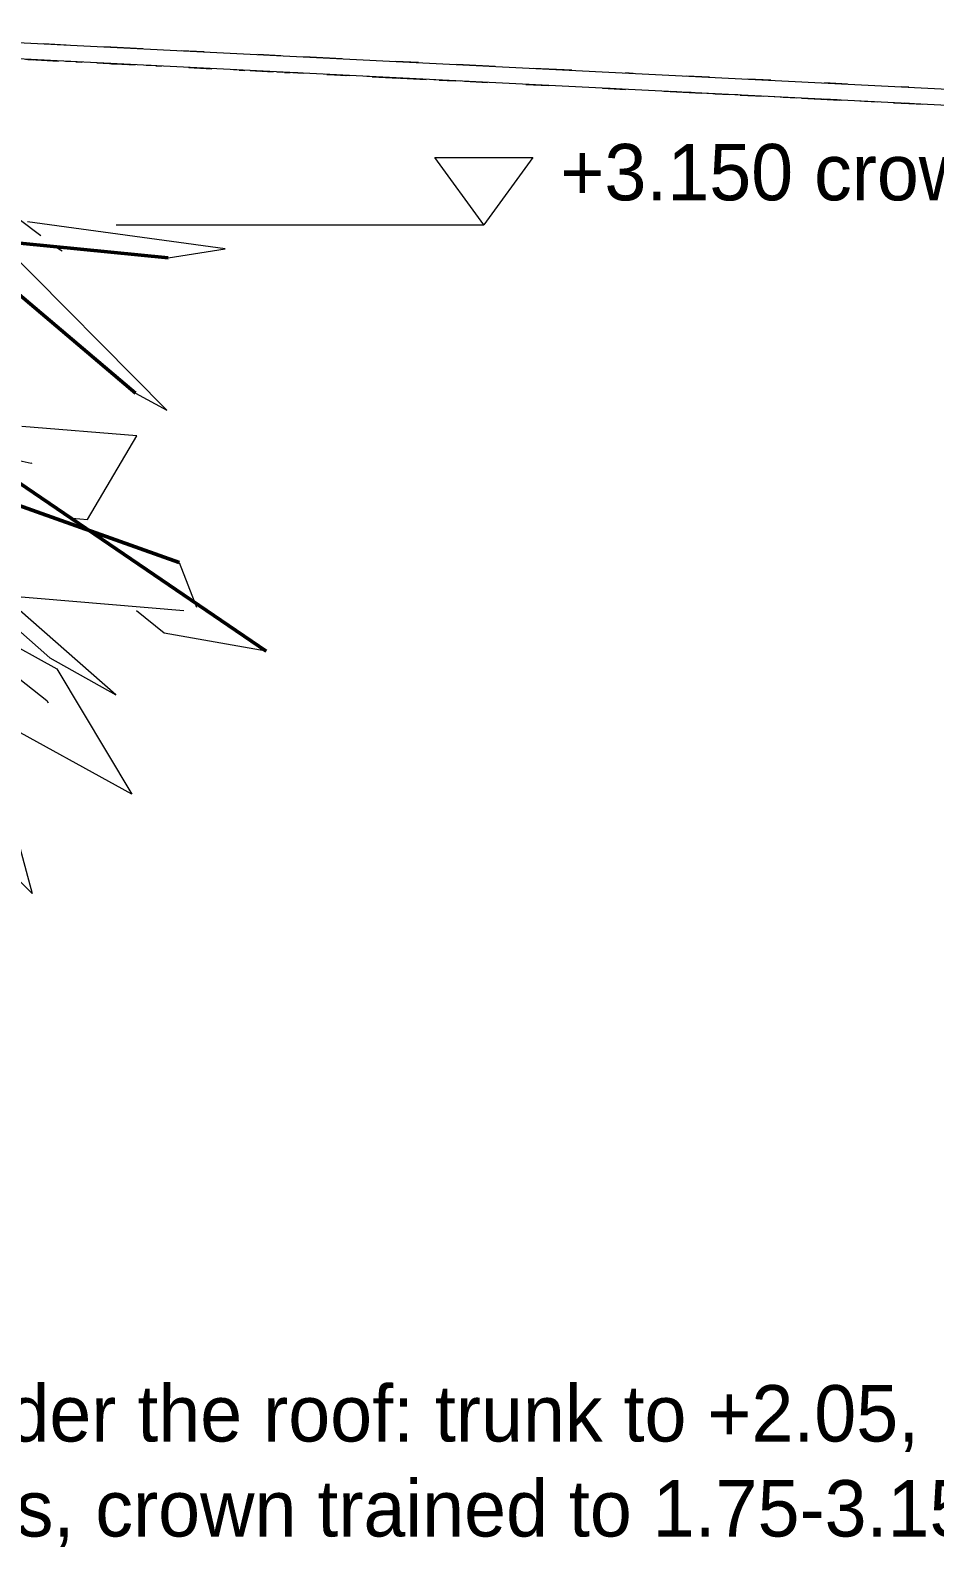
# Model space of a CAD drawing. Header units: metres. Extents: x 10 to 831, y 10 to 584.
# Drawn here: x 332.21 to 361.71, y 394.14 to 443.84 of the extents above; entities that cross this region are included whole.
import ezdxf

# ---------------------------------------------------------------- set-up
doc = ezdxf.new("R2010")
doc.units = ezdxf.units.M
for name, color, linetype, lineweight in [('CUT', 7, 'Continuous', 50), ('DIM', 1, 'Continuous', 13), ('TXT', 7, 'Continuous', 18), ('VIS', 8, 'Continuous', 13)]:
    doc.layers.add(name, color=color, linetype=linetype, lineweight=lineweight)

msp = doc.modelspace()

# ---------------------------------------------------------------- linework, layer by layer
at = {"layer": 'CUT'}
for p, q in [((335.63, 432.012), (327.125, 439.216)), ((329.615, 437.13), (336.698, 436.424)), ((337.065, 426.488), (329.159, 429.287)), ((331.842, 429.086), (339.902, 423.589))]:
    msp.add_line(p, q, dxfattribs=at)
at = {"layer": 'DIM'}
msp.add_line((335, 437.5), (347, 437.5), dxfattribs=at)
msp.add_lwpolyline([(345.4, 439.7), (348.6, 439.7), (347, 437.5), (345.4, 439.7)], dxfattribs=at)
at = {"layer": 'VIS'}
for p, q in [((323.883, 443.844), (450, 437.538)), ((450, 437.003), (322.633, 443.371)), ((333.378, 443.369), (332.629, 443.406)), ((332.233, 442.891), (332.048, 442.9)), ((332.12, 442.896), (332.316, 442.887)), ((332.233, 442.891), (332.418, 442.882)), ((332.379, 442.884), (333.128, 442.846)), ((333.512, 442.827), (333.347, 442.835)), ((333.512, 442.827), (333.347, 442.835)), ((333.683, 442.818), (333.488, 442.828)), ((333.712, 442.817), (333.526, 442.826)), ((333.683, 442.818), (333.879, 442.808)), ((333.712, 442.817), (333.896, 442.808)), ((335.877, 443.243), (334.628, 443.306)), ((337.876, 443.144), (337.127, 443.181)), ((340.375, 443.019), (339.626, 443.056)), ((342.375, 442.919), (341.125, 442.981)), ((344.873, 442.794), (344.124, 442.832)), ((334.378, 442.784), (335.627, 442.721)), ((335.19, 442.743), (334.635, 442.77)), ((334.856, 442.76), (334.66, 442.769)), ((334.831, 442.761), (334.666, 442.769)), ((334.831, 442.761), (334.666, 442.769)), ((334.82, 442.761), (335.374, 442.734)), ((334.856, 442.76), (335.051, 442.75)), ((336.149, 442.695), (335.985, 442.704)), ((336.149, 442.695), (335.985, 442.704)), ((336.297, 442.688), (336.113, 442.697)), ((336.297, 442.688), (336.483, 442.678)), ((337.547, 442.625), (337.362, 442.635)), ((337.377, 442.634), (338.126, 442.596)), ((337.547, 442.625), (337.731, 442.616)), ((337.775, 442.613), (337.591, 442.623)), ((337.775, 442.613), (337.96, 442.605)), ((339.022, 442.551), (338.838, 442.56)), ((339.022, 442.551), (339.207, 442.542)), ((339.376, 442.534), (340.125, 442.496)), ((339.553, 442.525), (339.38, 442.534)), ((339.553, 442.525), (339.726, 442.516)), ((340.245, 442.49), (340.418, 442.481)), ((340.498, 442.477), (340.313, 442.487)), ((340.498, 442.477), (340.683, 442.469)), ((340.937, 442.456), (340.764, 442.464)), ((340.937, 442.456), (341.11, 442.447)), ((342.342, 442.385), (341.789, 442.413)), ((341.875, 442.409), (342.624, 442.371)), ((341.974, 442.404), (342.527, 442.376)), ((342.321, 442.387), (342.148, 442.395)), ((342.321, 442.387), (342.494, 442.378)), ((344.052, 442.3), (343.186, 442.343)), ((343.818, 442.312), (343.264, 442.34)), ((343.36, 442.334), (344.224, 442.292)), ((343.449, 442.33), (343.633, 442.321)), ((347.372, 442.669), (346.123, 442.731)), ((349.871, 442.544), (348.622, 442.606)), ((351.87, 442.444), (351.62, 442.457)), ((354.369, 442.319), (353.62, 442.356)), ((343.874, 442.309), (345.124, 442.246)), ((344.744, 442.266), (344.57, 442.274)), ((346.236, 442.191), (345.373, 442.234)), ((345.545, 442.225), (346.063, 442.2)), ((346.373, 442.184), (347.123, 442.147)), ((348.372, 442.084), (349.122, 442.047)), ((350.871, 441.959), (351.62, 441.921)), ((351.114, 441.947), (350.967, 441.954)), ((351.114, 441.947), (351.262, 441.94)), ((351.318, 441.937), (351.119, 441.947)), ((351.318, 441.937), (351.119, 441.947)), ((352.87, 441.859), (354.119, 441.797)), ((353.301, 441.837), (353.103, 441.847)), ((353.301, 441.837), (353.103, 441.847)), ((353.768, 441.814), (353.62, 441.822)), ((356.369, 442.219), (355.618, 442.257)), ((358.867, 442.094), (358.117, 442.131)), ((360.866, 441.994), (360.616, 442.007)), ((353.768, 441.814), (353.915, 441.807)), ((354.872, 441.759), (354.07, 441.799)), ((354.551, 441.775), (355.031, 441.751)), ((355.285, 441.738), (354.69, 441.768)), ((355.285, 441.738), (354.69, 441.768)), ((355.369, 441.734), (356.118, 441.697)), ((356.474, 441.679), (356.276, 441.688)), ((356.474, 441.679), (356.315, 441.687)), ((357.063, 441.649), (356.474, 441.679)), ((356.769, 441.664), (357.21, 441.642)), ((357.368, 441.634), (358.617, 441.572)), ((358.535, 441.575), (358.094, 441.598)), ((358.241, 441.591), (358.683, 441.568)), ((359.713, 441.517), (359.272, 441.539)), ((359.418, 441.532), (359.86, 441.51)), ((360.367, 441.484), (361.116, 441.447)), ((361.185, 441.443), (360.743, 441.466)), ((360.89, 441.458), (361.332, 441.436)), ((335.63, 432.012), (327.125, 439.216)), ((331.075, 438.26), (332.55, 437.158)), ((338.562, 436.716), (332.109, 437.595)), ((329.615, 437.13), (336.698, 436.424)), ((336.66, 431.455), (331.253, 436.911)), ((333.238, 436.644), (333.05, 436.76)), ((336.698, 436.424), (338.562, 436.716)), ((335.63, 432.012), (336.66, 431.455)), ((335.674, 430.621), (331.93, 430.923)), ((334.064, 427.888), (335.674, 430.621)), ((331.738, 429.836), (332.226, 429.728)), ((332.226, 429.728), (332.262, 429.734)), ((337.065, 426.488), (329.159, 429.287)), ((331.842, 429.086), (339.902, 423.589)), ((333.565, 427.928), (334.064, 427.888)), ((337.065, 426.488), (337.621, 425.03)), ((330.207, 425.689), (332.844, 423.374)), ((337.212, 424.908), (330.62, 425.455)), ((329.178, 425.154), (333.069, 423.008)), ((334.99, 422.169), (331.412, 425.311)), ((336.569, 424.181), (335.663, 424.906)), ((339.902, 423.589), (336.569, 424.181)), ((330.741, 423.558), (332.745, 421.985)), ((332.844, 423.374), (334.99, 422.169)), ((333.069, 423.008), (335.516, 418.92)), ((335.516, 418.92), (329.874, 422.033)), ((332.745, 421.985), (332.786, 421.901)), ((330.984, 420.425), (332.264, 415.68)), ((332.264, 415.68), (328.432, 419.475))]:
    msp.add_line(p, q, dxfattribs=at)

# ---------------------------------------------------------------- texts
at = {"layer": 'DIM'}
msp.add_text('+3.150 crown top', height=1.84, dxfattribs=at).set_placement((349.5, 438.3))
at = {"layer": 'TXT'}
for s, p in [('chinar kept under the roof: trunk to +2.05,', (316, 397.8)), ('5 scaffold limbs, crown trained to 1.75-3.15 (prune 2x a year)', (316, 394.7))]:
    msp.add_text(s, height=1.84, dxfattribs=at).set_placement(p)

doc.saveas('drawing.dxf')
